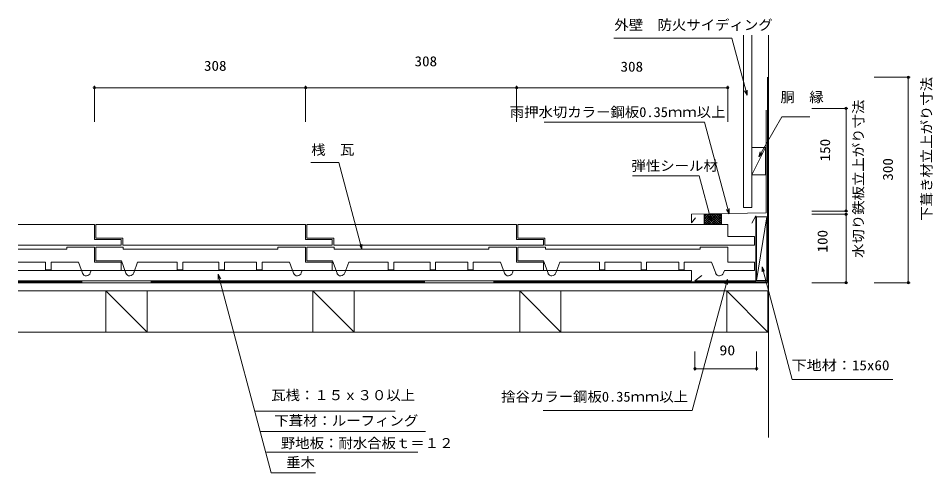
# Model space of a CAD drawing. Units: millimetres, scale not verified. Extents: x -662 to 672, y -326 to 338.
import ezdxf
from ezdxf.enums import TextEntityAlignment as Align

# ---------------------------------------------------------------- set-up
doc = ezdxf.new("R2010")
doc.units = ezdxf.units.MM
doc.header["$LTSCALE"] = 10
doc.linetypes.add('USER2', pattern=[50, 40, -10])
doc.layers.add('0-0_LAYER001', color=7, linetype='Continuous', lineweight=18)
doc.styles.add('ＭＳ ゴシック', font='')
doc.styles.get('ＭＳ ゴシック').set_extended_font_data('MS Gothic')

msp = doc.modelspace()

# ---------------------------------------------------------------- linework, layer by layer
at = {"layer": '0-0_LAYER001'}
for p, q in [((395.82, 61.43), (395.82, 312.85)), ((407.82, 312.85), (407.82, 61.43)), ((638.75, 251.48), (586.25, 251.48)), ((636.25, -48.52), (636.25, 251.48)), ((-551.3, 238.68), (-551.3, 186.18)), ((-243.3, 236.18), (-551.3, 236.18)), ((-243.3, 238.68), (-243.3, 186.18)), ((64.7, 236.18), (-243.3, 236.18)), ((64.7, 238.68), (64.7, 186.18)), ((372.7, 236.18), (64.7, 236.18)), ((372.7, 238.68), (372.7, 186.18)), ((428.93, 203.39), (428.93, 53.44)), ((547.9, 206.06), (495.4, 206.06)), ((545.4, 56.06), (545.4, 206.06)), ((427.82, 148.97), (407.82, 108.97)), ((320.04, 51.48), (428.93, 53.44)), ((407.82, 61.43), (395.82, 61.43)), ((547.9, 56.06), (495.4, 56.06)), ((320.04, 38.83), (320.04, 51.48)), ((320.04, 38.83), (325.73, 46.26)), ((363.44, 36.43), (363.44, 51.48)), ((413.91, 49.22), (407.84, 38.44)), ((413.91, -45.52), (413.91, 49.22)), ((414.88, 47.54), (429.88, 47.54)), ((429.88, 47.54), (414.88, -45.46)), ((429.88, 47.54), (429.88, -45.46)), ((547.9, 51.48), (495.4, 51.48)), ((545.4, -48.52), (545.4, 51.48)), ((-551.3, 36.43), (-662.47, 36.43)), ((-551.3, 36.43), (-551.3, 14.46)), ((-549.3, 36.43), (-549.3, 16.46)), ((-243.3, 36.43), (-549.3, 36.43)), ((-243.3, 36.43), (-243.3, 14.46)), ((-243.3, 36.43), (-243.3, 16.46)), ((-241.3, 36.43), (-241.3, 16.46)), ((64.7, 36.43), (-241.3, 36.43)), ((64.7, 36.43), (64.7, 14.46)), ((66.7, 36.43), (66.7, 16.46)), ((372.7, 36.43), (66.7, 36.43)), ((338.44, 36.43), (363.44, 36.43)), ((372.7, 36.43), (372.7, 19.2)), ((-509.98, 16.46), (-549.3, 16.46)), ((-509.98, 16.46), (-509.98, 6.24)), ((-201.98, 16.46), (-241.3, 16.46)), ((-201.98, 16.46), (-201.98, 6.24)), ((106.02, 16.46), (66.7, 16.46)), ((106.02, 16.46), (106.02, 6.24)), ((372.7, 19.2), (411.7, 19.2)), ((411.7, 6.24), (411.7, 19.2)), ((-512.3, 6.24), (-662.47, 6.24)), ((-204.3, 6.24), (-509.98, 6.24)), ((103.7, 6.24), (-201.98, 6.24)), ((411.7, 6.24), (106.02, 6.24)), ((319.88, -30.52), (-662.47, -30.52)), ((-370.88, -36.25), (-293.27, -325.89)), ((319.88, -30.52), (319.88, -45.52)), ((324.88, -45.52), (335.19, -38.06)), ((319.88, -45.52), (-662.47, -45.52)), ((431.44, -48.52), (-662.47, -48.52)), ((324.88, -45.52), (413.91, -45.52)), ((547.9, -48.52), (495.4, -48.52)), ((638.75, -48.52), (586.25, -48.52)), ((431.44, -60.52), (-662.47, -60.52)), ((-534.56, -60.52), (-474.56, -120.52)), ((-232.56, -60.52), (-172.56, -120.52)), ((69.44, -60.52), (129.44, -120.52)), ((371.44, -60.52), (431.44, -120.52)), ((431.44, -120.52), (-662.47, -120.52)), ((324.88, -176.5), (324.88, -149)), ((414.88, -176.5), (414.88, -149)), ((324.88, -174), (414.88, -174)), ((-317.37, -235.94), (-112.55, -235.94)), ((-309.98, -265.92), (-68.37, -265.92)), ((-300.44, -296.02), (-79.5, -296.02)), ((-293.27, -325.89), (-228.63, -325.89))]:
    msp.add_line(p, q, dxfattribs=at)
at = {"layer": '0-0_LAYER001', "color": 3}
msp.add_line((432.44, 312.85), (432.44, -274.28), dxfattribs=at)
at = {"layer": '0-0_LAYER001', "linetype": 'USER2'}
for q in [(430.94, 251.48), (-662.47, -47.02)]:
    msp.add_line((430.94, -47.02), q, dxfattribs=at)
at = {"layer": '0-0_LAYER001', "color": 1}
for p, q in [((353.21, 36.43), (338.44, 51.2)), ((352.58, 51.2), (338.44, 37.06)), ((349.04, 51.2), (338.44, 40.6)), ((345.51, 51.2), (338.44, 44.13)), ((341.97, 51.2), (338.44, 47.67)), ((349.67, 36.43), (338.44, 47.67)), ((346.14, 36.43), (338.44, 44.13)), ((342.6, 36.43), (338.44, 40.6)), ((356.11, 51.2), (341.34, 36.43)), ((356.75, 36.43), (341.97, 51.2)), ((359.65, 51.2), (344.87, 36.43)), ((360.28, 36.43), (345.51, 51.2)), ((363.18, 51.2), (348.41, 36.43)), ((363.44, 36.81), (349.04, 51.2)), ((363.44, 47.92), (351.95, 36.43)), ((363.44, 40.34), (352.58, 51.2)), ((363.44, 44.38), (355.48, 36.43)), ((363.44, 43.88), (356.11, 51.2)), ((363.44, 40.85), (359.02, 36.43)), ((363.44, 47.42), (359.65, 51.2)), ((363.44, 50.95), (363.18, 51.2)), ((339.07, 36.43), (338.44, 37.06)), ((363.44, 37.31), (362.55, 36.43))]:
    msp.add_line(p, q, dxfattribs=at)
at = {"layer": '0-0_LAYER001', "color": 4}
for p, q in [((-662.47, 0.43), (-591.72, 0.43)), ((-591.72, 3.43), (-591.72, 0.43)), ((-551.3, 3.43), (-591.72, 3.43)), ((-551.3, 3.43), (-551.3, -18.54)), ((-551.3, 3.43), (-551.3, -16.54)), ((-509.36, 3.43), (-549.3, 3.43)), ((-549.3, 3.43), (-549.3, -16.54)), ((-509.36, 3.43), (-509.36, 0.43)), ((-509.36, 0.43), (-438.48, 0.43)), ((-438.48, 0.43), (-283.72, 0.43)), ((-283.72, 3.43), (-283.72, 0.43)), ((-243.3, 3.43), (-283.72, 3.43)), ((-243.3, 3.43), (-243.3, -18.54)), ((-243.3, 3.43), (-243.3, -16.54)), ((-201.36, 3.43), (-241.3, 3.43)), ((-241.3, 3.43), (-241.3, -16.54)), ((-201.36, 3.43), (-201.36, 0.43)), ((-201.36, 0.43), (-130.48, 0.43)), ((-130.48, 0.43), (24.28, 0.43)), ((24.28, 3.43), (24.28, 0.43)), ((64.7, 3.43), (24.28, 3.43)), ((64.7, 3.43), (64.7, -18.54)), ((64.7, 3.43), (64.7, -16.54)), ((106.64, 3.43), (66.7, 3.43)), ((66.7, 3.43), (66.7, -16.54)), ((106.64, 3.43), (106.64, 0.43)), ((106.64, 0.43), (177.52, 0.43)), ((173.62, 0.43), (332.28, 0.43)), ((332.28, 3.43), (332.28, 0.43)), ((372.7, 3.43), (332.28, 3.43)), ((372.7, 3.43), (372.7, -18.54)), ((372.7, 3.43), (372.7, -16.54)), ((-622.69, -18.54), (-662.47, -18.54)), ((-622.69, -18.54), (-622.69, -29.52)), ((-574.77, -18.54), (-614.71, -18.54)), ((-614.71, -29.52), (-614.71, -18.54)), ((-574.77, -18.54), (-568.78, -34.8)), ((-512.09, -16.54), (-549.3, -16.54)), ((-512.09, -16.54), (-505.37, -34.8)), ((-488.37, -18.54), (-494.06, -34.14)), ((-430.51, -18.54), (-488.37, -18.54)), ((-430.51, -18.54), (-430.51, -29.52)), ((-369.61, -18.54), (-422.52, -18.54)), ((-422.52, -18.54), (-422.52, -29.52)), ((-369.61, -18.54), (-369.61, -29.52)), ((-314.69, -18.54), (-361.62, -18.54)), ((-361.62, -18.54), (-361.62, -29.52)), ((-314.69, -18.54), (-314.69, -29.52)), ((-266.77, -18.54), (-306.71, -18.54)), ((-306.71, -29.52), (-306.71, -18.54)), ((-266.77, -18.54), (-260.78, -34.8)), ((-204.09, -16.54), (-241.3, -16.54)), ((-204.09, -16.54), (-197.37, -34.8)), ((-180.37, -18.54), (-186.06, -34.14)), ((-122.51, -18.54), (-180.37, -18.54)), ((-122.51, -18.54), (-122.51, -29.52)), ((-61.61, -18.54), (-114.52, -18.54)), ((-114.52, -18.54), (-114.52, -29.52)), ((-61.61, -18.54), (-61.61, -29.52)), ((-6.69, -18.54), (-53.62, -18.54)), ((-53.62, -18.54), (-53.62, -29.52)), ((-6.69, -18.54), (-6.69, -29.52)), ((41.23, -18.54), (1.29, -18.54)), ((1.29, -29.52), (1.29, -18.54)), ((41.23, -18.54), (47.22, -34.8)), ((103.91, -16.54), (66.7, -16.54)), ((103.91, -16.54), (110.63, -34.8)), ((127.63, -18.54), (121.94, -34.14)), ((185.49, -18.54), (127.63, -18.54)), ((185.49, -18.54), (185.49, -29.52)), ((246.39, -18.54), (193.48, -18.54)), ((193.48, -18.54), (193.48, -29.52)), ((246.39, -18.54), (246.39, -29.52)), ((301.31, -18.54), (254.38, -18.54)), ((254.38, -18.54), (254.38, -29.52)), ((301.31, -18.54), (301.31, -29.52)), ((349.23, -18.54), (309.29, -18.54)), ((309.29, -29.52), (309.29, -18.54)), ((349.23, -18.54), (355.22, -34.8)), ((-614.71, -29.52), (-622.69, -29.52)), ((-556.16, -30.52), (-557.48, -34.14)), ((-512.3, -30.52), (-556.16, -30.52)), ((-422.52, -29.52), (-430.51, -29.52)), ((-361.62, -29.52), (-369.61, -29.52)), ((-306.71, -29.52), (-314.69, -29.52)), ((-248.16, -30.52), (-249.48, -34.14)), ((-204.3, -30.52), (-248.16, -30.52)), ((-114.52, -29.52), (-122.51, -29.52)), ((-53.62, -29.52), (-61.61, -29.52)), ((1.29, -29.52), (-6.69, -29.52)), ((59.84, -30.52), (58.52, -34.14)), ((103.7, -30.52), (59.84, -30.52)), ((193.48, -29.52), (185.49, -29.52)), ((254.38, -29.52), (246.39, -29.52)), ((309.29, -29.52), (301.31, -29.52)), ((367.84, -30.52), (366.52, -34.14)), ((411.7, -30.52), (367.84, -30.52))]:
    msp.add_line(p, q, dxfattribs=at)
at = {"layer": '0-0_LAYER001'}
for points in [[(401.06, 225.33), (378.81, 308.39), (206.31, 308.39)], [(401.06, 232.83), (401.06, 225.33), (397.31, 231.82)], [(418.35, 135.48), (451.91, 193.61), (492.41, 193.61)], [(374.91, 52.13), (339.05, 185.95), (105.05, 185.95)], [(423.65, 140.79), (418.35, 135.48), (420.29, 142.73)], [(-160.97, 0.5), (-194.93, 127.22), (-235.43, 127.22)], [(349.04, 40.6), (331.15, 107.37), (233.65, 107.37)], [(374.91, 59.63), (374.91, 52.13), (371.16, 58.62)], [(363.44, 51.48), (338.44, 51.48), (338.44, 36.43)], [(349.04, 48.1), (349.04, 40.6), (345.29, 47.09)], [(429.88, -45.46), (414.88, -45.46), (414.88, 47.54)], [(-512.3, 6.24), (-512.3, 14.46), (-551.3, 14.46)], [(-204.3, 6.24), (-204.3, 14.46), (-243.3, 14.46)], [(103.7, 6.24), (103.7, 14.46), (64.7, 14.46)], [(-160.97, 8), (-160.97, 0.5), (-164.72, 6.99)], [(422.81, -32.8), (422.81, -25.3), (426.56, -31.8)], [(422.81, -25.3), (466.88, -189.77), (613.88, -189.77)], [(-370.88, -43.75), (-370.88, -36.25), (-367.13, -42.75)], [(372.36, -43.83), (321.07, -235.25), (103.57, -235.25)], [(368.61, -50.33), (372.36, -43.83), (372.36, -51.33)]]:
    msp.add_lwpolyline(points, dxfattribs=at)
for points in [[(427.82, 148.97), (407.82, 148.97), (407.82, 108.97), (427.82, 108.97)], [(-474.56, -120.52), (-534.56, -120.52), (-534.56, -60.52), (-474.56, -60.52)], [(-172.56, -120.52), (-232.56, -120.52), (-232.56, -60.52), (-172.56, -60.52)], [(129.44, -120.52), (69.44, -120.52), (69.44, -60.52), (129.44, -60.52)], [(431.44, -120.52), (371.44, -120.52), (371.44, -60.52), (431.44, -60.52)]]:
    msp.add_lwpolyline(points, close=True, dxfattribs=at)
at = {"layer": '0-0_LAYER001', "color": 4}
for points in [[(-512.3, -30.52), (-512.3, -18.54), (-551.3, -18.54)], [(-204.3, -30.52), (-204.3, -18.54), (-243.3, -18.54)], [(103.7, -30.52), (103.7, -18.54), (64.7, -18.54)], [(411.7, -30.52), (411.7, -18.54), (372.7, -18.54)]]:
    msp.add_lwpolyline(points, dxfattribs=at)
at = {"layer": '0-0_LAYER001'}
for centre in [(636.25, 251.48), (-551.3, 236.18), (-243.3, 236.18), (-243.3, 236.18), (64.7, 236.18), (64.7, 236.18), (372.7, 236.18), (545.4, 206.06), (545.4, 56.06), (545.4, 51.48), (545.4, -48.52), (636.25, -48.52), (324.88, -174), (414.88, -174)]:
    msp.add_circle(centre, 1.7, dxfattribs=at)
at = {"layer": '0-0_LAYER001', "color": 4}
for centre in [(-563.24, -32.51), (-499.9, -32.51), (-255.24, -32.51), (-191.9, -32.51), (52.76, -32.51), (116.1, -32.51), (360.76, -32.51)]:
    msp.add_arc(centre, 5.99, 199.47122, 344.27761, dxfattribs=at)

# ---------------------------------------------------------------- texts
at = {"layer": '0-0_LAYER001', "style": 'ＭＳ ゴシック'}
for s, width, p in [('外壁\u3000防火サイディング', 1.05, (207.36, 316.1)), ('308', 1.1, (-84.27, 263.04)), ('308', 1.1, (-391.52, 256.47)), ('308', 1.1, (216.28, 255.2)), ('胴\u3000縁', 1.05, (449.72, 210.75)), ('雨押水切カラー鋼板0.35ｍｍ以上', 1.05, (54.64, 188.89)), ('桟\u3000瓦', 1.05, (-234.97, 133.87)), ('弾性シール材', 1.05, (232.28, 110.51)), ('90', 1.15, (360.64, -158.86)), ('下地材：15x60', 1.1, (465.9, -180.74)), ('\u3000瓦桟：１５ｘ３０以上', 1.05, (-314.4, -224.35)), ('\u3000捨谷カラー鋼板0.35ｍｍ以上', 1.05, (21.11, -226.6)), ('\u3000下葺材：ルーフィング', 1.05, (-309.82, -261.59)), ('\u3000野地板：耐水合板ｔ＝１２', 1.05, (-300.38, -294.43)), ('\u3000垂木', 1.05, (-292.59, -322.47))]:
    msp.add_text(s, height=14.66, dxfattribs=dict(at, width=width)).set_placement(p, align=Align.BOTTOM_LEFT)
for s, width, p in [('下葺き材立上がり寸法', 1.05, (674.6, 41.98)), ('水切り鉄板立上がり寸法', 1.05, (575.1, -12.3)), ('150', 1.1, (526.52, 128.58)), ('300', 1.1, (618.13, 100.48)), ('100', 1.1, (522.72, -4.38))]:
    msp.add_text(s, height=14.66, rotation=90, dxfattribs=dict(at, width=width)).set_placement(p, align=Align.BOTTOM_LEFT)

doc.saveas('drawing.dxf')
